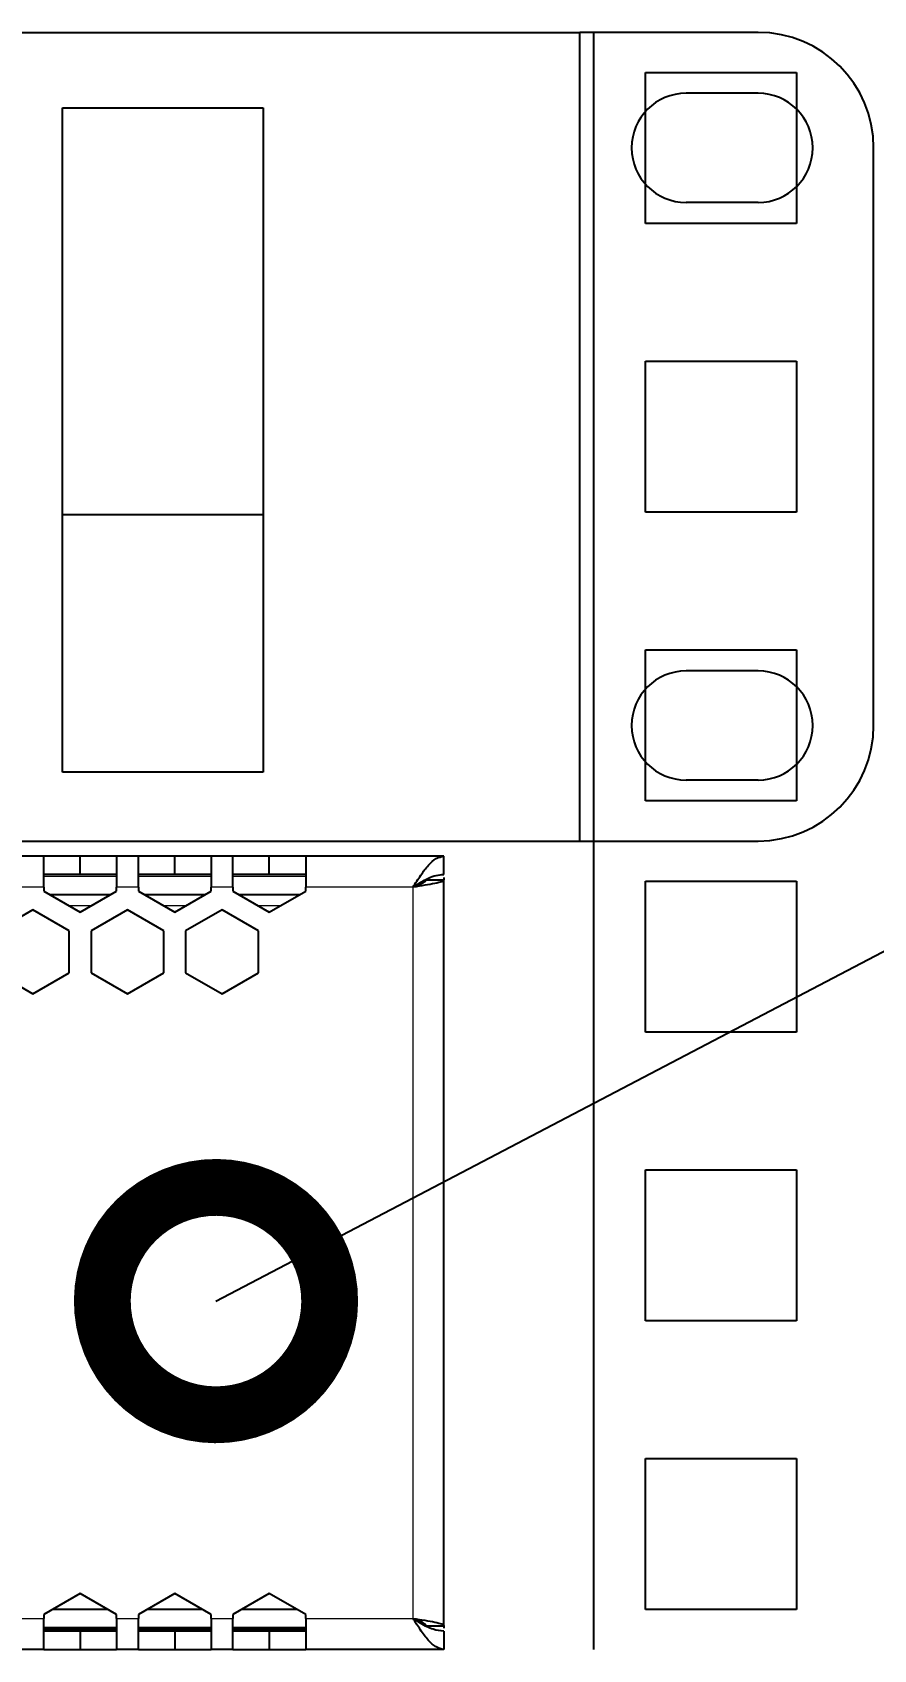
# Model space of a CAD drawing. Extents: x -260425 to 1294666, y -169889 to -2349.
# Drawn here: x 1002531 to 1002993, y -26687 to -25798 of the extents above; entities that cross this region are included whole.
import ezdxf
from ezdxf import colors
from ezdxf.entities.mleader import LeaderData, LeaderLine
from ezdxf.enums import TextEntityAlignment as Align
from ezdxf.math import Vec2, Vec3

# ---------------------------------------------------------------- set-up
doc = ezdxf.new("R2010")
doc.units = 0
doc.header["$LTSCALE"] = 100
doc.layers.add('case', color=7, linetype='Continuous')
doc.styles.add('1ISOCPEUR', font='isocpeui.ttf', dxfattribs={"height": 250})

# ---------------------------------------------------------------- blocks, each defined once
blk = doc.blocks.new('АТС')
at = {"layer": 'case', "lineweight": 25}
for points in [[(4080, 217.99), (4080, 217.99), (4068, 217.99), (4068, 217.99)], [(4080, 200.99), (4080, 200.99), (4080, 217.99), (4080, 217.99)], [(4100, 217.99), (4100, 217.99), (4080, 217.99), (4080, 217.99)], [(4100, 207.99), (4100, 207.99), (4100, 217.99), (4100, 217.99)], [(4120, 217.99), (4120, 217.99), (4100, 217.99), (4100, 217.99)], [(4132, 217.99), (4132, 217.99), (4120, 217.99), (4120, 217.99)], [(4120, 217.99), (4120, 217.99), (4120, 200.99), (4120, 200.99)], [(4132, 200.99), (4132, 200.99), (4132, 217.99), (4132, 217.99)], [(4152, 217.99), (4152, 217.99), (4132, 217.99), (4132, 217.99)], [(4152, 207.99), (4152, 207.99), (4152, 217.99), (4152, 217.99)], [(4172, 217.99), (4172, 217.99), (4152, 217.99), (4152, 217.99)], [(4172, 217.99), (4172, 217.99), (4172, 200.99), (4172, 200.99)], [(4184, 217.99), (4184, 217.99), (4172, 217.99), (4172, 217.99)], [(4184, 200.99), (4184, 200.99), (4184, 217.99), (4184, 217.99)], [(4204, 217.99), (4204, 217.99), (4184, 217.99), (4184, 217.99)], [(4204, 207.99), (4204, 207.99), (4204, 217.99), (4204, 217.99)], [(4224, 217.99), (4224, 217.99), (4204, 217.99), (4204, 217.99)], [(4224, 217.99), (4224, 217.99), (4224, 200.99), (4224, 200.99)], [(4300, 217.99), (4300, 217.99), (4224, 217.99), (4224, 217.99)], [(4300, 207.99), (4300, 207.99), (4300, 217.99), (4300, 217.99)], [(4100, 207.99), (4100, 207.99), (4080, 207.99), (4080, 207.99)], [(4120, 207.99), (4120, 207.99), (4100, 207.99), (4100, 207.99)], [(4152, 207.99), (4152, 207.99), (4132, 207.99), (4132, 207.99)], [(4172, 207.99), (4172, 207.99), (4152, 207.99), (4152, 207.99)], [(4204, 207.99), (4204, 207.99), (4184, 207.99), (4184, 207.99)], [(4224, 207.99), (4224, 207.99), (4204, 207.99), (4204, 207.99)], [(4290, 204.99), (4290, 204.99), (4300, 204.99), (4300, 204.99)], [(4300, 206.24), (4300, 206.24), (4300, 204.99), (4300, 204.99)], [(4300, -205.01), (4300, -205.01), (4300, 204.99), (4300, 204.99)], [(4080, 200.99), (4080, 200.99), (4080, 198.87), (4080, 198.87)], [(4080, 198.87), (4080, 198.87), (4100, 187.32), (4100, 187.32)], [(4083.25, 196.99), (4083.25, 196.99), (4116.75, 196.99), (4116.75, 196.99)], [(4100, 187.32), (4100, 187.32), (4120, 198.87), (4120, 198.87)], [(4120, 198.87), (4120, 198.87), (4120, 200.99), (4120, 200.99)], [(4132, 200.99), (4132, 200.99), (4132, 198.87), (4132, 198.87)], [(4132, 198.87), (4132, 198.87), (4152, 187.32), (4152, 187.32)], [(4135.25, 196.99), (4135.25, 196.99), (4168.75, 196.99), (4168.75, 196.99)], [(4152, 187.32), (4152, 187.32), (4172, 198.87), (4172, 198.87)], [(4172, 198.87), (4172, 198.87), (4172, 200.99), (4172, 200.99)], [(4184, 200.99), (4184, 200.99), (4184, 198.87), (4184, 198.87)], [(4184, 198.87), (4184, 198.87), (4204, 187.32), (4204, 187.32)], [(4187.25, 196.99), (4187.25, 196.99), (4220.75, 196.99), (4220.75, 196.99)], [(4204, 187.32), (4204, 187.32), (4224, 198.87), (4224, 198.87)], [(4224, 198.87), (4224, 198.87), (4224, 200.99), (4224, 200.99)], [(4074, 188.51), (4074, 188.51), (4054, 176.96), (4054, 176.96)], [(4094, 176.96), (4094, 176.96), (4074, 188.51), (4074, 188.51)], [(4126, 188.51), (4126, 188.51), (4106, 176.96), (4106, 176.96)], [(4146, 176.96), (4146, 176.96), (4126, 188.51), (4126, 188.51)], [(4178, 188.51), (4178, 188.51), (4158, 176.96), (4158, 176.96)], [(4198, 176.96), (4198, 176.96), (4178, 188.51), (4178, 188.51)], [(4094, 153.87), (4094, 153.87), (4094, 176.96), (4094, 176.96)], [(4106, 176.96), (4106, 176.96), (4106, 153.87), (4106, 153.87)], [(4146, 153.87), (4146, 153.87), (4146, 176.96), (4146, 176.96)], [(4158, 176.96), (4158, 176.96), (4158, 153.87), (4158, 153.87)], [(4198, 153.87), (4198, 153.87), (4198, 176.96), (4198, 176.96)], [(4054, 153.87), (4054, 153.87), (4074, 142.32), (4074, 142.32)], [(4074, 142.32), (4074, 142.32), (4094, 153.87), (4094, 153.87)], [(4106, 153.87), (4106, 153.87), (4126, 142.32), (4126, 142.32)], [(4126, 142.32), (4126, 142.32), (4146, 153.87), (4146, 153.87)], [(4158, 153.87), (4158, 153.87), (4178, 142.32), (4178, 142.32)], [(4178, 142.32), (4178, 142.32), (4198, 153.87), (4198, 153.87)], [(4100, -187.34), (4100, -187.34), (4080, -198.88), (4080, -198.88)], [(4120, -198.88), (4120, -198.88), (4100, -187.34), (4100, -187.34)], [(4152, -187.34), (4152, -187.34), (4132, -198.88), (4132, -198.88)], [(4172, -198.88), (4172, -198.88), (4152, -187.34), (4152, -187.34)], [(4204, -187.34), (4204, -187.34), (4184, -198.88), (4184, -198.88)], [(4224, -198.88), (4224, -198.88), (4204, -187.34), (4204, -187.34)], [(4080, -198.88), (4080, -198.88), (4080, -201.01), (4080, -201.01)], [(4080, -218.01), (4080, -218.01), (4080, -201.01), (4080, -201.01)], [(4115.02, -196.01), (4115.02, -196.01), (4084.98, -196.01), (4084.98, -196.01)], [(4120, -201.01), (4120, -201.01), (4120, -198.88), (4120, -198.88)], [(4120, -201.01), (4120, -201.01), (4120, -218.01), (4120, -218.01)], [(4132, -198.88), (4132, -198.88), (4132, -201.01), (4132, -201.01)], [(4132, -218.01), (4132, -218.01), (4132, -201.01), (4132, -201.01)], [(4167.02, -196.01), (4167.02, -196.01), (4136.98, -196.01), (4136.98, -196.01)], [(4172, -201.01), (4172, -201.01), (4172, -198.88), (4172, -198.88)], [(4172, -201.01), (4172, -201.01), (4172, -218.01), (4172, -218.01)], [(4184, -198.88), (4184, -198.88), (4184, -201.01), (4184, -201.01)], [(4184, -218.01), (4184, -218.01), (4184, -201.01), (4184, -201.01)], [(4219.02, -196.01), (4219.02, -196.01), (4188.98, -196.01), (4188.98, -196.01)], [(4224, -201.01), (4224, -201.01), (4224, -198.88), (4224, -198.88)], [(4224, -201.01), (4224, -201.01), (4224, -218.01), (4224, -218.01)], [(4080, -206.01), (4080, -206.01), (4120, -206.01), (4120, -206.01)], [(4100, -208.01), (4100, -208.01), (4080, -208.01), (4080, -208.01)], [(4100, -208.01), (4100, -208.01), (4100, -218.01), (4100, -218.01)], [(4120, -208.01), (4120, -208.01), (4100, -208.01), (4100, -208.01)], [(4132, -206.01), (4132, -206.01), (4172, -206.01), (4172, -206.01)], [(4152, -208.01), (4152, -208.01), (4132, -208.01), (4132, -208.01)], [(4152, -208.01), (4152, -208.01), (4152, -218.01), (4152, -218.01)], [(4172, -208.01), (4172, -208.01), (4152, -208.01), (4152, -208.01)], [(4184, -206.01), (4184, -206.01), (4224, -206.01), (4224, -206.01)], [(4204, -208.01), (4204, -208.01), (4184, -208.01), (4184, -208.01)], [(4204, -208.01), (4204, -208.01), (4204, -218.01), (4204, -218.01)], [(4224, -208.01), (4224, -208.01), (4204, -208.01), (4204, -208.01)], [(4290, -205.01), (4290, -205.01), (4300, -205.01), (4300, -205.01)], [(4300, -205.01), (4300, -205.01), (4300, -206.26), (4300, -206.26)], [(4300, -208.01), (4300, -208.01), (4300, -218.01), (4300, -218.01)], [(4080, -218.01), (4080, -218.01), (4068, -218.01), (4068, -218.01)], [(4080, -218.01), (4080, -218.01), (4100, -218.01), (4100, -218.01)], [(4100, -218.01), (4100, -218.01), (4120, -218.01), (4120, -218.01)], [(4132, -218.01), (4132, -218.01), (4120, -218.01), (4120, -218.01)], [(4132, -218.01), (4132, -218.01), (4152, -218.01), (4152, -218.01)], [(4152, -218.01), (4152, -218.01), (4172, -218.01), (4172, -218.01)], [(4184, -218.01), (4184, -218.01), (4172, -218.01), (4172, -218.01)], [(4184, -218.01), (4184, -218.01), (4204, -218.01), (4204, -218.01)], [(4204, -218.01), (4204, -218.01), (4224, -218.01), (4224, -218.01)], [(4300, -218.01), (4300, -218.01), (4224, -218.01), (4224, -218.01)]]:
    blk.add_open_spline(points, degree=3, dxfattribs=at)
for points, knots in [([(4283, 200.99), (4284.42, 203.22), (4285.83, 205.45), (4287.25, 207.5), (4287.25, 207.5), (4288.67, 209.55), (4290.08, 211.42), (4291.5, 213.01), (4291.5, 213.01), (4292.92, 214.61), (4294.33, 215.92), (4295.75, 216.7), (4295.75, 216.7), (4297.17, 217.48), (4298.58, 217.74), (4300, 217.99)], [0, 0, 0, 0, 0.2, 0.2, 0.2, 0.2, 0.4, 0.4, 0.4, 0.4, 0.6, 0.6, 0.6, 0.6, 1, 1, 1, 1]), ([(4283, 200.99), (4284.42, 201.91), (4285.83, 202.83), (4287.25, 203.67), (4287.25, 203.67), (4288.67, 204.52), (4290.08, 205.29), (4291.5, 205.94), (4291.5, 205.94), (4292.92, 206.6), (4294.33, 207.14), (4295.75, 207.46), (4295.75, 207.46), (4297.17, 207.78), (4298.58, 207.89), (4300, 207.99)], [0, 0, 0, 0, 0.2, 0.2, 0.2, 0.2, 0.4, 0.4, 0.4, 0.4, 0.6, 0.6, 0.6, 0.6, 1, 1, 1, 1]), ([(4300, 204.99), (4299.75, 204.66), (4299.49, 204.33), (4298.71, 203.99), (4298.71, 203.99), (4297.92, 203.66), (4296.61, 203.33), (4295.02, 202.99), (4295.02, 202.99), (4293.43, 202.66), (4291.56, 202.33), (4289.51, 201.99), (4289.51, 201.99), (4287.45, 201.66), (4285.23, 201.33), (4283, 200.99)], [0, 0, 0, 0, 0.2, 0.2, 0.2, 0.2, 0.4, 0.4, 0.4, 0.4, 0.6, 0.6, 0.6, 0.6, 1, 1, 1, 1]), ([(4290, 204.99), (4289.89, 204.66), (4289.79, 204.33), (4289.47, 203.99), (4289.47, 203.99), (4289.15, 203.66), (4288.61, 203.33), (4287.95, 202.99), (4287.95, 202.99), (4287.29, 202.66), (4286.52, 202.33), (4285.68, 201.99), (4285.68, 201.99), (4284.84, 201.66), (4283.92, 201.33), (4283, 200.99)], [0, 0, 0, 0, 0.2, 0.2, 0.2, 0.2, 0.4, 0.4, 0.4, 0.4, 0.6, 0.6, 0.6, 0.6, 1, 1, 1, 1]), ([(4300, -218.01), (4298.56, -217.74), (4297.11, -217.48), (4295.67, -216.66), (4295.67, -216.66), (4294.22, -215.85), (4292.78, -214.49), (4291.34, -212.84), (4291.34, -212.84), (4289.89, -211.2), (4288.45, -209.26), (4287, -207.15), (4287, -207.15), (4285.67, -205.2), (4284.33, -203.1), (4283, -201.01)], [0, 0, 0, 0, 0.2, 0.2, 0.2, 0.2, 0.4, 0.4, 0.4, 0.4, 0.6, 0.6, 0.6, 0.6, 1, 1, 1, 1]), ([(4300, -208.01), (4298.01, -207.8), (4296.03, -207.59), (4294.04, -206.97), (4294.04, -206.97), (4291.78, -206.27), (4289.52, -205.06), (4287.27, -203.7), (4287.27, -203.7), (4285.85, -202.84), (4284.42, -201.92), (4283, -201.01)], [0, 0, 0, 0, 0.25, 0.25, 0.25, 0.25, 0.5, 0.5, 0.5, 0.5, 1, 1, 1, 1]), ([(4283, -201.01), (4285.23, -201.34), (4287.45, -201.67), (4289.51, -202.01), (4289.51, -202.01), (4291.56, -202.34), (4293.43, -202.67), (4295.02, -203.01), (4295.02, -203.01), (4296.61, -203.34), (4297.92, -203.67), (4298.71, -204.01), (4298.71, -204.01), (4299.49, -204.34), (4299.75, -204.67), (4300, -205.01)], [0, 0, 0, 0, 0.2, 0.2, 0.2, 0.2, 0.4, 0.4, 0.4, 0.4, 0.6, 0.6, 0.6, 0.6, 1, 1, 1, 1]), ([(4283, -201.01), (4283.92, -201.34), (4284.84, -201.67), (4285.68, -202.01), (4285.68, -202.01), (4286.52, -202.34), (4287.29, -202.67), (4287.95, -203.01), (4287.95, -203.01), (4288.61, -203.34), (4289.15, -203.67), (4289.47, -204.01), (4289.47, -204.01), (4289.79, -204.34), (4289.89, -204.67), (4290, -205.01)], [0, 0, 0, 0, 0.2, 0.2, 0.2, 0.2, 0.4, 0.4, 0.4, 0.4, 0.6, 0.6, 0.6, 0.6, 1, 1, 1, 1])]:
    blk.add_open_spline(points, degree=3, knots=knots, dxfattribs=at)
at = {"layer": 'case', "lineweight": 18}
for points in [[(4080, 207.89), (4080, 207.89), (4120, 207.89), (4120, 207.89)], [(4080, 207.09), (4080, 207.09), (4120, 207.09), (4120, 207.09)], [(4132, 207.89), (4132, 207.89), (4172, 207.89), (4172, 207.89)], [(4132, 207.09), (4132, 207.09), (4172, 207.09), (4172, 207.09)], [(4184, 207.89), (4184, 207.89), (4224, 207.89), (4224, 207.89)], [(4184, 207.09), (4184, 207.09), (4224, 207.09), (4224, 207.09)], [(4080, 200.99), (4080, 200.99), (4068, 200.99), (4068, 200.99)], [(4132, 200.99), (4132, 200.99), (4120, 200.99), (4120, 200.99)], [(4184, 200.99), (4184, 200.99), (4172, 200.99), (4172, 200.99)], [(4283, 200.99), (4283, 200.99), (4224, 200.99), (4224, 200.99)], [(4283, -201.01), (4283, -201.01), (4283, 200.99), (4283, 200.99)], [(4093.65, 190.99), (4093.65, 190.99), (4106.36, 190.99), (4106.36, 190.99)], [(4145.65, 190.99), (4145.65, 190.99), (4158.36, 190.99), (4158.36, 190.99)], [(4197.64, 190.99), (4197.64, 190.99), (4210.36, 190.99), (4210.36, 190.99)], [(4068, -201.01), (4068, -201.01), (4080, -201.01), (4080, -201.01)], [(4120, -201.01), (4120, -201.01), (4132, -201.01), (4132, -201.01)], [(4172, -201.01), (4172, -201.01), (4184, -201.01), (4184, -201.01)], [(4224, -201.01), (4224, -201.01), (4283, -201.01), (4283, -201.01)], [(4120, -207.01), (4120, -207.01), (4080, -207.01), (4080, -207.01)], [(4172, -207.01), (4172, -207.01), (4132, -207.01), (4132, -207.01)], [(4224, -207.01), (4224, -207.01), (4184, -207.01), (4184, -207.01)]]:
    blk.add_open_spline(points, degree=3, dxfattribs=at)
blk = doc.blocks.new('*U218')
at = {"color": 0, "linetype": 'ByBlock', "lineweight": -2}
for p, q in [((525.5, 922.3), (525.5, 877.85)), ((528.35, 911.8), (528.35, 920.1)), ((528.35, 920.1), (536.65, 920.1)), ((536.65, 920.1), (536.65, 911.8)), ((536.65, 911.8), (528.35, 911.8)), ((528.35, 895.925), (528.35, 904.225)), ((528.35, 904.225), (536.65, 904.225)), ((536.65, 904.225), (536.65, 895.925)), ((536.65, 895.925), (528.35, 895.925)), ((528.35, 880.05), (528.35, 888.35)), ((528.35, 888.35), (536.65, 888.35)), ((536.65, 888.35), (536.65, 880.05)), ((536.65, 880.05), (528.35, 880.05)), ((525.5, 877.85), (525.5, 833.4)), ((528.35, 867.35), (528.35, 875.65)), ((528.35, 875.65), (536.65, 875.65)), ((536.65, 875.65), (536.65, 867.35)), ((536.65, 867.35), (528.35, 867.35)), ((528.35, 851.475), (528.35, 859.775)), ((528.35, 859.775), (536.65, 859.775)), ((536.65, 859.775), (536.65, 851.475)), ((536.65, 851.475), (528.35, 851.475)), ((528.35, 835.6), (528.35, 843.9)), ((528.35, 843.9), (536.65, 843.9)), ((536.65, 843.9), (536.65, 835.6)), ((536.65, 835.6), (528.35, 835.6))]:
    blk.add_line(p, q, dxfattribs=at)
blk = doc.blocks.new('_DotSmall')
at = {"color": 0, "linetype": 'ByBlock', "const_width": 0.5}
blk.add_lwpolyline([(-0.0625, 0, 1), (0.0625, 0, 1)], format="xyb", close=True, dxfattribs=at)
blk = doc.blocks.new('*U214')
at = {"color": 0, "linetype": 'ByBlock', "lineweight": -2}
for p, q in [((174.5, 22.225), (625.5, 22.225)), ((635.31, 22.225), (625.5, 22.225)), ((625.5, -22.225), (625.5, 22.225)), ((635.31, 18.875), (631.35, 18.875)), ((597.072, 18.068), (608.102, 18.068)), ((597.072, -18.435), (597.072, 18.068)), ((608.102, 18.068), (608.102, -18.435)), ((641.66, -15.875), (641.66, 15.875)), ((635.31, 12.875), (631.35, 12.875)), ((597.072, -4.275), (608.102, -4.275)), ((635.31, -12.875), (631.35, -12.875)), ((608.102, -18.435), (597.072, -18.435)), ((635.31, -18.875), (631.35, -18.875)), ((174.5, -22.225), (625.5, -22.225)), ((625.5, -22.225), (635.31, -22.225))]:
    blk.add_line(p, q, dxfattribs=at)
for centre, radius, start, end in [((635.31, 15.875), 6.35, 0, 90), ((631.35, 15.875), 3, 90, 270), ((635.31, 15.875), 3, 270, 90), ((631.35, -15.875), 3, 90, 270), ((635.31, -15.875), 3, 270, 90), ((635.31, -15.875), 6.35, 270, 0)]:
    blk.add_arc(centre, radius, start, end, dxfattribs=at)
at = {"color": 0, "lineweight": -2, "style": '1ISOCPEUR', "oblique": 15, "flags": 8}
blk.add_attdef('НАИМЕНОВАНИЕ', text='', height=25, dxfattribs=at).set_placement((750, 10.425), align=Align.MIDDLE_LEFT)

msp = doc.modelspace()

# ---------------------------------------------------------------- block references
at = {"xscale": 10, "yscale": 10, "zscale": 10}
for name, p in [('*U218', (997584.32, -35020.67)), ('*U214', (996576.69, -26019.92))]:
    msp.add_blockref(name, p, dxfattribs=at)
msp.add_blockref('АТС', (998457.03, -26468.52))

# ---------------------------------------------------------------- leaders
at = {"color": 0, "lineweight": 25}
ml = msp.add_multileader_mtext('Standard', dxfattribs=at)
ml.set_content('9', style='1ISOCPEUR')
ml.set_leader_properties()
ml.set_arrow_properties(name='DOTSMALL')
ml.build(insert=Vec2(0, 0))
ml.multileader.update_dxf_attribs({"text_left_attachment_type": 6, "text_right_attachment_type": 6, "dogleg_length": 100, "arrow_head_size": 250})
ctx = ml.context
ctx.base_point, ctx.char_height, ctx.arrow_head_size, ctx.landing_gap_size, ctx.plane_origin = Vec3(1004231.11, -25709.77), 250, 250, 0, Vec3(997487.14, -26358)
ctx.left_attachment, ctx.right_attachment = 6, 6
notes = []
notes.append((ctx, [(1, (1, 1, 0), (1004131.11, -25709.77), (1, 0), 100, [(0, [(1002631.72, -26495.07)], 0, [])])]))
ctx.mtext.insert, ctx.mtext.width, ctx.mtext.flow_direction = Vec3(1004231.11, -25409.77), 176.4071, 5
ml = msp.add_multileader_mtext('Standard', dxfattribs=at)
ml.set_content('11', style='1ISOCPEUR')
ml.set_leader_properties()
ml.set_arrow_properties(name='DOTSMALL')
ml.build(insert=Vec2(0, 0))
ml.multileader.update_dxf_attribs({"text_left_attachment_type": 6, "text_right_attachment_type": 6, "dogleg_length": 100, "arrow_head_size": 250})
ctx = ml.context
ctx.base_point, ctx.char_height, ctx.arrow_head_size, ctx.landing_gap_size, ctx.plane_origin = Vec3(1004231.11, -26180.74), 250, 250, 0, Vec3(997599.87, -26828.97)
ctx.left_attachment, ctx.right_attachment = 6, 6
notes.append((ctx, [(1, (1, 1, 0), (1004131.11, -26180.74), (1, 0), 100, [(0, [(1002744.45, -26966.04)], 0, [])])]))
ctx.mtext.insert, ctx.mtext.width, ctx.mtext.flow_direction = Vec3(1004231.11, -25880.74), 623.9985, 5
for ctx, leaders in notes:
    for number, flags, end, landing, length, lines in leaders:
        leader = LeaderData()
        leader.index, (leader.has_last_leader_line, leader.has_dogleg_vector, leader.attachment_direction) = number, flags
        leader.last_leader_point, leader.dogleg_vector, leader.dogleg_length = Vec3(end), Vec3(landing), length
        for number, points, colour, breaks in lines:
            line = LeaderLine()
            line.index, line.vertices, line.color, line.breaks = number, Vec3.list(points), colors.encode_raw_color(colour), breaks
            leader.lines.append(line)
        ctx.leaders.append(leader)

doc.saveas('drawing.dxf')
